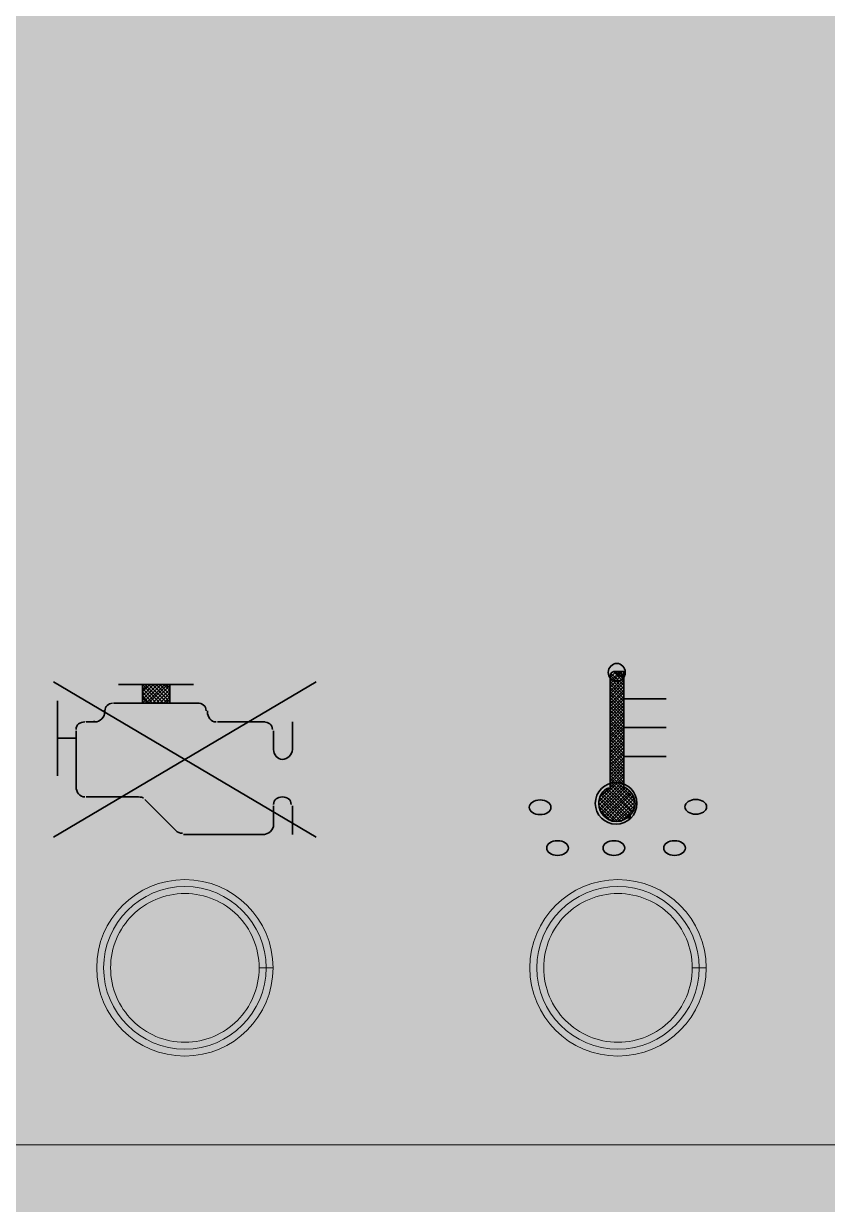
# Model space of a CAD drawing. Header units: millimetres. Extents: x 7 to 220, y 158 to 310.
# Drawn here: x 104.07 to 124.49, y 220.06 to 250.04 of the extents above; entities that cross this region are included whole.
import ezdxf

# ---------------------------------------------------------------- set-up
doc = ezdxf.new("R2010")
doc.units = ezdxf.units.MM
doc.header["$MEASUREMENT"] = 0
doc.layers.add('SI_Base new', color=7, linetype='Continuous', lineweight=0)

# ---------------------------------------------------------------- blocks, each defined once
blk = doc.blocks.new('Block_1')
at = {"layer": 'SI_Base new', "true_color": 0x1d1d1b, "transparency": 33554687}
h = blk.add_hatch(color=250, dxfattribs=at)
h.dxf.hatch_style = 2
edge = h.paths.add_edge_path()
edge.add_spline(control_points=[(110.231, 226.068), (110.231, 226.068), (110.055, 226.068), (110.055, 226.068), (110.055, 225.546), (109.843, 225.076), (109.502, 224.733), (109.16, 224.392), (108.689, 224.18), (108.168, 224.18), (107.646, 224.18), (107.176, 224.392), (106.834, 224.733), (106.492, 225.076), (106.281, 225.546), (106.281, 226.068), (106.281, 226.589), (106.492, 227.06), (106.834, 227.402), (107.176, 227.744), (107.646, 227.955), (108.168, 227.955), (108.689, 227.955), (109.16, 227.744), (109.502, 227.402), (109.843, 227.06), (110.054, 226.589), (110.055, 226.068), (110.055, 226.068), (110.231, 226.068), (110.231, 226.068), (110.231, 226.068), (110.407, 226.068), (110.407, 226.068), (110.407, 227.304), (109.405, 228.307), (108.168, 228.307), (106.931, 228.307), (105.928, 227.304), (105.928, 226.068), (105.928, 224.831), (106.931, 223.828), (108.168, 223.828), (109.405, 223.828), (110.407, 224.831), (110.407, 226.068), (110.407, 226.068), (110.231, 226.068), (110.231, 226.068), (110.231, 226.068), (110.231, 226.068), (110.231, 226.068)], knot_values=[0, 0, 0, 0, 1, 1, 1, 2, 2, 2, 3, 3, 3, 4, 4, 4, 5, 5, 5, 6, 6, 6, 7, 7, 7, 8, 8, 8, 9, 9, 9, 10, 10, 10, 11, 11, 11, 12, 12, 12, 13, 13, 13, 14, 14, 14, 15, 15, 15, 16, 16, 16, 17, 17, 17, 17], degree=3, periodic=0)
at = {"layer": 'SI_Base new', "true_color": 0x3abff0, "transparency": 33554687}
h = blk.add_hatch(color=133, dxfattribs=at)
h.dxf.hatch_style = 2
edge = h.paths.add_edge_path()
edge.add_spline(control_points=[(110.231, 226.068), (110.231, 224.928), (109.307, 224.004), (108.168, 224.004), (107.028, 224.004), (106.105, 224.928), (106.105, 226.068), (106.105, 227.207), (107.028, 228.131), (108.168, 228.131), (109.307, 228.131), (110.231, 227.207), (110.231, 226.068), (110.231, 226.068), (110.231, 226.068), (110.231, 226.068)], knot_values=[0, 0, 0, 0, 1, 1, 1, 2, 2, 2, 3, 3, 3, 4, 4, 4, 5, 5, 5, 5], degree=3, periodic=0)
at = {"layer": 'SI_Base new'}
for points, knots in [([(110.231, 226.068), (110.231, 226.068), (110.055, 226.068), (110.055, 226.068), (110.055, 225.546), (109.843, 225.076), (109.502, 224.733), (109.16, 224.392), (108.689, 224.18), (108.168, 224.18), (107.646, 224.18), (107.176, 224.392), (106.834, 224.733), (106.492, 225.076), (106.281, 225.546), (106.281, 226.068), (106.281, 226.589), (106.492, 227.06), (106.834, 227.402), (107.176, 227.744), (107.646, 227.955), (108.168, 227.955), (108.689, 227.955), (109.16, 227.744), (109.502, 227.402), (109.843, 227.06), (110.054, 226.589), (110.055, 226.068), (110.055, 226.068), (110.231, 226.068), (110.231, 226.068), (110.231, 226.068), (110.407, 226.068), (110.407, 226.068), (110.407, 227.304), (109.405, 228.307), (108.168, 228.307), (106.931, 228.307), (105.928, 227.304), (105.928, 226.068), (105.928, 224.831), (106.931, 223.828), (108.168, 223.828), (109.405, 223.828), (110.407, 224.831), (110.407, 226.068), (110.407, 226.068), (110.231, 226.068), (110.231, 226.068), (110.231, 226.068), (110.231, 226.068), (110.231, 226.068)], [0, 0, 0, 0, 1, 1, 1, 2, 2, 2, 3, 3, 3, 4, 4, 4, 5, 5, 5, 6, 6, 6, 7, 7, 7, 8, 8, 8, 9, 9, 9, 10, 10, 10, 11, 11, 11, 12, 12, 12, 13, 13, 13, 14, 14, 14, 15, 15, 15, 16, 16, 16, 17, 17, 17, 17]), ([(110.231, 226.068), (110.231, 224.928), (109.307, 224.004), (108.168, 224.004), (107.028, 224.004), (106.105, 224.928), (106.105, 226.068), (106.105, 227.207), (107.028, 228.131), (108.168, 228.131), (109.307, 228.131), (110.231, 227.207), (110.231, 226.068), (110.231, 226.068), (110.231, 226.068), (110.231, 226.068)], [0, 0, 0, 0, 1, 1, 1, 2, 2, 2, 3, 3, 3, 4, 4, 4, 5, 5, 5, 5])]:
    blk.add_open_spline(points, degree=3, knots=knots, dxfattribs=at)
blk = doc.blocks.new('Block_2')
at = {"layer": 'SI_Base new', "true_color": 0x1d1d1b, "transparency": 33554687}
h = blk.add_hatch(color=250, dxfattribs=at)
h.dxf.hatch_style = 2
edge = h.paths.add_edge_path()
edge.add_spline(control_points=[(121.231, 226.068), (121.231, 226.068), (121.055, 226.068), (121.055, 226.068), (121.055, 225.546), (120.844, 225.076), (120.502, 224.733), (120.16, 224.392), (119.69, 224.18), (119.168, 224.18), (118.646, 224.18), (118.176, 224.392), (117.834, 224.733), (117.492, 225.076), (117.281, 225.546), (117.281, 226.068), (117.281, 226.589), (117.492, 227.06), (117.834, 227.402), (118.176, 227.744), (118.646, 227.955), (119.168, 227.955), (119.69, 227.955), (120.16, 227.744), (120.502, 227.402), (120.844, 227.06), (121.055, 226.589), (121.055, 226.068), (121.055, 226.068), (121.231, 226.068), (121.231, 226.068), (121.231, 226.068), (121.408, 226.068), (121.408, 226.068), (121.408, 227.304), (120.405, 228.307), (119.168, 228.307), (117.931, 228.307), (116.928, 227.304), (116.928, 226.068), (116.928, 224.831), (117.931, 223.828), (119.168, 223.828), (120.405, 223.828), (121.408, 224.831), (121.408, 226.068), (121.408, 226.068), (121.231, 226.068), (121.231, 226.068), (121.231, 226.068), (121.231, 226.068), (121.231, 226.068)], knot_values=[0, 0, 0, 0, 1, 1, 1, 2, 2, 2, 3, 3, 3, 4, 4, 4, 5, 5, 5, 6, 6, 6, 7, 7, 7, 8, 8, 8, 9, 9, 9, 10, 10, 10, 11, 11, 11, 12, 12, 12, 13, 13, 13, 14, 14, 14, 15, 15, 15, 16, 16, 16, 17, 17, 17, 17], degree=3, periodic=0)
at = {"layer": 'SI_Base new', "true_color": 0x3abff0, "transparency": 33554687}
h = blk.add_hatch(color=133, dxfattribs=at)
h.dxf.hatch_style = 2
edge = h.paths.add_edge_path()
edge.add_spline(control_points=[(121.231, 226.068), (121.231, 224.928), (120.308, 224.004), (119.168, 224.004), (118.029, 224.004), (117.105, 224.928), (117.105, 226.068), (117.105, 227.207), (118.029, 228.131), (119.168, 228.131), (120.308, 228.131), (121.231, 227.207), (121.231, 226.068), (121.231, 226.068), (121.231, 226.068), (121.231, 226.068)], knot_values=[0, 0, 0, 0, 1, 1, 1, 2, 2, 2, 3, 3, 3, 4, 4, 4, 5, 5, 5, 5], degree=3, periodic=0)
at = {"layer": 'SI_Base new'}
for points, knots in [([(121.231, 226.068), (121.231, 226.068), (121.055, 226.068), (121.055, 226.068), (121.055, 225.546), (120.844, 225.076), (120.502, 224.733), (120.16, 224.392), (119.69, 224.18), (119.168, 224.18), (118.646, 224.18), (118.176, 224.392), (117.834, 224.733), (117.492, 225.076), (117.281, 225.546), (117.281, 226.068), (117.281, 226.589), (117.492, 227.06), (117.834, 227.402), (118.176, 227.744), (118.646, 227.955), (119.168, 227.955), (119.69, 227.955), (120.16, 227.744), (120.502, 227.402), (120.844, 227.06), (121.055, 226.589), (121.055, 226.068), (121.055, 226.068), (121.231, 226.068), (121.231, 226.068), (121.231, 226.068), (121.408, 226.068), (121.408, 226.068), (121.408, 227.304), (120.405, 228.307), (119.168, 228.307), (117.931, 228.307), (116.928, 227.304), (116.928, 226.068), (116.928, 224.831), (117.931, 223.828), (119.168, 223.828), (120.405, 223.828), (121.408, 224.831), (121.408, 226.068), (121.408, 226.068), (121.231, 226.068), (121.231, 226.068), (121.231, 226.068), (121.231, 226.068), (121.231, 226.068)], [0, 0, 0, 0, 1, 1, 1, 2, 2, 2, 3, 3, 3, 4, 4, 4, 5, 5, 5, 6, 6, 6, 7, 7, 7, 8, 8, 8, 9, 9, 9, 10, 10, 10, 11, 11, 11, 12, 12, 12, 13, 13, 13, 14, 14, 14, 15, 15, 15, 16, 16, 16, 17, 17, 17, 17]), ([(121.231, 226.068), (121.231, 224.928), (120.308, 224.004), (119.168, 224.004), (118.029, 224.004), (117.105, 224.928), (117.105, 226.068), (117.105, 227.207), (118.029, 228.131), (119.168, 228.131), (120.308, 228.131), (121.231, 227.207), (121.231, 226.068), (121.231, 226.068), (121.231, 226.068), (121.231, 226.068)], [0, 0, 0, 0, 1, 1, 1, 2, 2, 2, 3, 3, 3, 4, 4, 4, 5, 5, 5, 5])]:
    blk.add_open_spline(points, degree=3, knots=knots, dxfattribs=at)
blk = doc.blocks.new('Block_33')
at = {"layer": 'SI_Base new', "color": 254, "lineweight": 35, "true_color": 0xe0e0e0}
for p, q in [((107.565, 233.262), (107.088, 232.786)), ((107.469, 233.262), (107.088, 232.881)), ((107.374, 233.262), (107.088, 232.976)), ((107.279, 233.262), (107.088, 233.072)), ((107.66, 233.262), (107.184, 232.786)), ((107.724, 233.262), (107.247, 232.786)), ((107.787, 233.231), (107.343, 232.786)), ((107.787, 233.136), (107.438, 232.786)), ((107.787, 233.04), (107.533, 232.786)), ((107.787, 232.945), (107.628, 232.786)), ((106.358, 232.786), (108.517, 232.786)), ((105.66, 232.31), (105.882, 232.31)), ((108.993, 232.31), (110.2, 232.31)), ((110.899, 232.31), (110.899, 231.611)), ((105.406, 230.659), (105.406, 232.088)), ((110.422, 232.088), (110.422, 231.611)), ((105.66, 230.405), (106.993, 230.405)), ((107.977, 229.516), (107.152, 230.342)), ((110.422, 229.706), (110.422, 230.182)), ((110.899, 229.452), (110.899, 230.182)), ((108.136, 229.452), (110.2, 229.452))]:
    blk.add_line(p, q, dxfattribs=at)
for points in [[(107.12, 233.231), (107.088, 233.231), (107.088, 233.262), (107.12, 233.262)], [(107.184, 233.167), (107.088, 233.167), (107.088, 233.262), (107.184, 233.262)], [(107.787, 232.786), (107.724, 232.786), (107.724, 232.85), (107.787, 232.85)]]:
    blk.add_lwpolyline(points, close=True, dxfattribs=at)
for points in [[(104.834, 229.389), (104.834, 229.389), (111.502, 233.326), (111.502, 233.326)], [(111.502, 229.389), (111.502, 229.389), (104.834, 233.326), (104.834, 233.326)], [(106.485, 233.262), (106.485, 233.262), (108.39, 233.262), (108.39, 233.262)], [(107.533, 232.786), (107.533, 232.786), (107.088, 233.262), (107.088, 233.262)], [(107.628, 232.786), (107.628, 232.786), (107.152, 233.262), (107.152, 233.262)], [(107.724, 232.786), (107.724, 232.786), (107.247, 233.262), (107.247, 233.262)], [(107.787, 232.818), (107.787, 232.818), (107.343, 233.262), (107.343, 233.262)], [(107.787, 232.913), (107.787, 232.913), (107.438, 233.262), (107.438, 233.262)], [(107.787, 233.008), (107.787, 233.008), (107.533, 233.262), (107.533, 233.262)], [(107.787, 233.104), (107.787, 233.104), (107.628, 233.262), (107.628, 233.262)], [(107.438, 232.786), (107.438, 232.786), (107.088, 233.167), (107.088, 233.167)], [(107.343, 232.786), (107.343, 232.786), (107.088, 233.072), (107.088, 233.072)], [(107.247, 232.786), (107.247, 232.786), (107.088, 232.976), (107.088, 232.976)], [(104.93, 230.944), (104.93, 230.944), (104.93, 232.85), (104.93, 232.85)], [(106.327, 232.786), (106.231, 232.786), (106.136, 232.691), (106.136, 232.596)], [(108.708, 232.596), (108.708, 232.723), (108.612, 232.786), (108.485, 232.786)], [(110.39, 232.119), (110.39, 232.246), (110.295, 232.31), (110.168, 232.31)], [(104.93, 231.897), (104.93, 231.897), (105.406, 231.897), (105.406, 231.897)], [(110.168, 229.452), (110.295, 229.452), (110.422, 229.58), (110.422, 229.706)], [(107.946, 229.548), (107.977, 229.516), (108.041, 229.484), (108.105, 229.484)]]:
    blk.add_open_spline(points, degree=3, dxfattribs=at)
for points, knots in [([(107.088, 232.786), (107.088, 232.786), (107.787, 232.786), (107.787, 232.786), (107.787, 232.786), (107.787, 233.262), (107.787, 233.262), (107.787, 233.262), (107.088, 233.262), (107.088, 233.262), (107.088, 233.262), (107.088, 232.786), (107.088, 232.786)], [0, 0, 0, 0, 1, 1, 1, 2, 2, 2, 3, 3, 3, 4, 4, 4, 4]), ([(107.787, 233.199), (107.787, 233.199), (107.724, 233.199), (107.724, 233.199), (107.724, 233.199), (107.724, 233.262), (107.724, 233.262), (107.724, 233.262), (107.787, 233.262), (107.787, 233.262), (107.787, 233.262), (107.787, 233.199), (107.787, 233.199)], [0, 0, 0, 0, 1, 1, 1, 2, 2, 2, 3, 3, 3, 4, 4, 4, 4]), ([(107.184, 232.786), (107.184, 232.786), (107.088, 232.786), (107.088, 232.786), (107.088, 232.786), (107.088, 232.881), (107.088, 232.881), (107.088, 232.881), (107.184, 232.881), (107.184, 232.881), (107.184, 232.881), (107.184, 232.786), (107.184, 232.786)], [0, 0, 0, 0, 1, 1, 1, 2, 2, 2, 3, 3, 3, 4, 4, 4, 4]), ([(105.628, 232.31), (105.628, 232.31), (105.628, 232.31), (105.628, 232.31), (105.501, 232.31), (105.406, 232.246), (105.406, 232.119)], [0, 0, 0, 0, 1, 1, 1, 2, 2, 2, 2]), ([(105.85, 232.342), (105.85, 232.31), (105.882, 232.31), (105.882, 232.31), (106.009, 232.31), (106.136, 232.437), (106.136, 232.564), (106.136, 232.564), (106.136, 232.596), (106.104, 232.596)], [0, 0, 0, 0, 1, 1, 1, 2, 2, 2, 3, 3, 3, 3]), ([(108.74, 232.596), (108.74, 232.596), (108.74, 232.564), (108.74, 232.564), (108.74, 232.437), (108.835, 232.31), (108.962, 232.31)], [0, 0, 0, 0, 1, 1, 1, 2, 2, 2, 2]), ([(110.422, 231.643), (110.422, 231.643), (110.422, 231.611), (110.422, 231.611), (110.422, 231.484), (110.518, 231.357), (110.644, 231.357), (110.771, 231.357), (110.899, 231.484), (110.899, 231.611)], [0, 0, 0, 0, 1, 1, 1, 2, 2, 2, 3, 3, 3, 3]), ([(105.406, 230.691), (105.406, 230.691), (105.406, 230.659), (105.406, 230.659), (105.406, 230.532), (105.501, 230.405), (105.628, 230.405)], [0, 0, 0, 0, 1, 1, 1, 2, 2, 2, 2]), ([(107.12, 230.373), (107.088, 230.405), (107.057, 230.405), (106.993, 230.405), (106.993, 230.405), (106.961, 230.405), (106.961, 230.405)], [0, 0, 0, 0, 1, 1, 1, 2, 2, 2, 2]), ([(110.867, 230.214), (110.867, 230.342), (110.771, 230.405), (110.644, 230.405), (110.518, 230.405), (110.422, 230.342), (110.422, 230.214)], [0, 0, 0, 0, 1, 1, 1, 2, 2, 2, 2])]:
    blk.add_open_spline(points, degree=3, knots=knots, dxfattribs=at)
blk = doc.blocks.new('Block_35')
at = {"layer": 'SI_Base new', "true_color": 0xe0e0e0, "transparency": 33554687}
h = blk.add_hatch(color=254, dxfattribs=at)
h.dxf.hatch_style = 2
edge = h.paths.add_edge_path()
edge.add_spline(control_points=[(117.467, 230.144), (117.467, 230.041), (117.343, 229.957), (117.191, 229.957), (117.039, 229.957), (116.916, 230.041), (116.916, 230.144), (116.916, 230.248), (117.039, 230.332), (117.191, 230.332), (117.343, 230.332), (117.467, 230.248), (117.467, 230.144)], knot_values=[0, 0, 0, 0, 1, 1, 1, 2, 2, 2, 3, 3, 3, 4, 4, 4, 4], degree=3, periodic=0)
edge.add_line((117.467, 230.144), (117.467, 230.144))
h = blk.add_hatch(color=254, dxfattribs=at)
h.dxf.hatch_style = 2
edge = h.paths.add_edge_path()
edge.add_spline(control_points=[(121.42, 230.155), (121.42, 230.052), (121.297, 229.968), (121.145, 229.968), (120.992, 229.968), (120.869, 230.052), (120.869, 230.155), (120.869, 230.259), (120.992, 230.343), (121.145, 230.343), (121.297, 230.343), (121.42, 230.259), (121.42, 230.155)], knot_values=[0, 0, 0, 0, 1, 1, 1, 2, 2, 2, 3, 3, 3, 4, 4, 4, 4], degree=3, periodic=0)
edge.add_line((121.42, 230.155), (121.42, 230.155))
h = blk.add_hatch(color=254, dxfattribs=at)
h.dxf.hatch_style = 2
edge = h.paths.add_edge_path()
edge.add_spline(control_points=[(117.908, 229.108), (117.908, 229.005), (117.784, 228.921), (117.632, 228.921), (117.48, 228.921), (117.357, 229.005), (117.357, 229.108), (117.357, 229.211), (117.48, 229.295), (117.632, 229.295), (117.784, 229.295), (117.908, 229.211), (117.908, 229.108)], knot_values=[0, 0, 0, 0, 1, 1, 1, 2, 2, 2, 3, 3, 3, 4, 4, 4, 4], degree=3, periodic=0)
edge.add_line((117.908, 229.108), (117.908, 229.108))
h = blk.add_hatch(color=254, dxfattribs=at)
h.dxf.hatch_style = 2
edge = h.paths.add_edge_path()
edge.add_spline(control_points=[(119.341, 229.108), (119.341, 229.005), (119.217, 228.921), (119.065, 228.921), (118.913, 228.921), (118.79, 229.005), (118.79, 229.108), (118.79, 229.211), (118.913, 229.295), (119.065, 229.295), (119.217, 229.295), (119.341, 229.211), (119.341, 229.108)], knot_values=[0, 0, 0, 0, 1, 1, 1, 2, 2, 2, 3, 3, 3, 4, 4, 4, 4], degree=3, periodic=0)
edge.add_line((119.341, 229.108), (119.341, 229.108))
h = blk.add_hatch(color=254, dxfattribs=at)
h.dxf.hatch_style = 2
edge = h.paths.add_edge_path()
edge.add_spline(control_points=[(120.88, 229.108), (120.88, 229.005), (120.757, 228.921), (120.604, 228.921), (120.452, 228.921), (120.329, 229.005), (120.329, 229.108), (120.329, 229.211), (120.452, 229.295), (120.604, 229.295), (120.757, 229.295), (120.88, 229.211), (120.88, 229.108)], knot_values=[0, 0, 0, 0, 1, 1, 1, 2, 2, 2, 3, 3, 3, 4, 4, 4, 4], degree=3, periodic=0)
edge.add_line((120.88, 229.108), (120.88, 229.108))
at = {"layer": 'SI_Base new', "color": 254, "lineweight": 35, "true_color": 0xe0e0e0}
for p, q in [((119.316, 233.245), (118.998, 233.53)), ((119.316, 233.308), (119.061, 233.594)), ((119.316, 233.404), (119.093, 233.594)), ((119.316, 233.149), (118.966, 233.499)), ((119.316, 233.054), (118.966, 233.435)), ((118.966, 233.435), (118.966, 230.641)), ((119.316, 232.991), (118.966, 233.34)), ((119.316, 232.895), (118.966, 233.276)), ((119.316, 233.435), (119.316, 230.641)), ((119.316, 232.832), (118.966, 233.181)), ((119.316, 232.737), (118.966, 233.086)), ((119.316, 232.642), (118.966, 233.023)), ((119.316, 232.578), (118.966, 232.927)), ((119.316, 232.483), (118.966, 232.864)), ((119.316, 232.419), (118.966, 232.768)), ((119.316, 232.324), (118.966, 232.705)), ((119.316, 232.26), (118.966, 232.61)), ((119.316, 232.895), (120.395, 232.895)), ((119.316, 232.165), (118.966, 232.514)), ((119.316, 232.07), (118.966, 232.451)), ((119.316, 232.006), (118.966, 232.356)), ((119.316, 231.911), (118.966, 232.292)), ((119.316, 231.848), (118.966, 232.197)), ((119.316, 231.753), (118.966, 232.102)), ((119.316, 231.689), (118.966, 232.038)), ((119.316, 232.165), (120.395, 232.165)), ((119.316, 231.594), (118.966, 231.943)), ((119.316, 231.498), (118.966, 231.879)), ((119.316, 231.435), (118.966, 231.784)), ((119.316, 231.435), (120.395, 231.435)), ((119.411, 230.61), (118.776, 229.974)), ((119.442, 230.546), (118.807, 229.911)), ((119.474, 230.514), (118.839, 229.879)), ((119.506, 230.482), (118.903, 229.848)), ((119.538, 230.419), (118.966, 229.816)), ((119.569, 230.355), (118.998, 229.784)), ((119.601, 230.292), (119.093, 229.784)), ((119.601, 230.197), (119.157, 229.784)), ((119.569, 230.101), (119.252, 229.784))]:
    blk.add_line(p, q, dxfattribs=at)
for points in [[(119.316, 233.499), (119.188, 233.499), (119.188, 233.594), (119.316, 233.594)], [(119.474, 229.879), (119.411, 229.879), (119.411, 229.943), (119.474, 229.943)]]:
    blk.add_lwpolyline(points, close=True, dxfattribs=at)
blk.add_circle((119.121, 230.243), 0.529, dxfattribs=at)
for points, knots in [([(119.352, 233.567), (119.352, 233.442), (119.256, 233.341), (119.137, 233.341), (119.018, 233.341), (118.922, 233.442), (118.922, 233.567), (118.922, 233.692), (119.018, 233.794), (119.137, 233.794), (119.256, 233.794), (119.352, 233.692), (119.352, 233.567)], [0, 0, 0, 0, 1, 1, 1, 2, 2, 2, 3, 3, 3, 4, 4, 4, 4]), ([(119.284, 233.467), (119.284, 233.562), (119.22, 233.594), (119.125, 233.594), (119.03, 233.594), (118.966, 233.562), (118.966, 233.467)], [0, 0, 0, 0, 1, 1, 1, 2, 2, 2, 2]), ([(119.316, 230.991), (119.316, 230.991), (118.966, 230.641), (118.966, 230.641), (118.966, 230.641), (118.712, 230.419), (118.712, 230.419)], [0, 0, 0, 0, 1, 1, 1, 2, 2, 2, 2]), ([(118.935, 230.641), (118.776, 230.578), (118.68, 230.419), (118.68, 230.229), (118.68, 230.006), (118.871, 229.784), (119.125, 229.784), (119.379, 229.784), (119.601, 230.006), (119.601, 230.229), (119.601, 230.419), (119.474, 230.61), (119.284, 230.673)], [0, 0, 0, 0, 1, 1, 1, 2, 2, 2, 3, 3, 3, 4, 4, 4, 4]), ([(117.467, 230.144), (117.467, 230.041), (117.343, 229.957), (117.191, 229.957), (117.039, 229.957), (116.916, 230.041), (116.916, 230.144), (116.916, 230.248), (117.039, 230.332), (117.191, 230.332), (117.343, 230.332), (117.467, 230.248), (117.467, 230.144)], [0, 0, 0, 0, 1, 1, 1, 2, 2, 2, 3, 3, 3, 4, 4, 4, 4]), ([(121.42, 230.155), (121.42, 230.052), (121.297, 229.968), (121.145, 229.968), (120.992, 229.968), (120.869, 230.052), (120.869, 230.155), (120.869, 230.259), (120.992, 230.343), (121.145, 230.343), (121.297, 230.343), (121.42, 230.259), (121.42, 230.155)], [0, 0, 0, 0, 1, 1, 1, 2, 2, 2, 3, 3, 3, 4, 4, 4, 4]), ([(117.908, 229.108), (117.908, 229.005), (117.784, 228.921), (117.632, 228.921), (117.48, 228.921), (117.357, 229.005), (117.357, 229.108), (117.357, 229.211), (117.48, 229.295), (117.632, 229.295), (117.784, 229.295), (117.908, 229.211), (117.908, 229.108)], [0, 0, 0, 0, 1, 1, 1, 2, 2, 2, 3, 3, 3, 4, 4, 4, 4]), ([(119.341, 229.108), (119.341, 229.005), (119.217, 228.921), (119.065, 228.921), (118.913, 228.921), (118.79, 229.005), (118.79, 229.108), (118.79, 229.211), (118.913, 229.295), (119.065, 229.295), (119.217, 229.295), (119.341, 229.211), (119.341, 229.108)], [0, 0, 0, 0, 1, 1, 1, 2, 2, 2, 3, 3, 3, 4, 4, 4, 4]), ([(120.88, 229.108), (120.88, 229.005), (120.757, 228.921), (120.604, 228.921), (120.452, 228.921), (120.329, 229.005), (120.329, 229.108), (120.329, 229.211), (120.452, 229.295), (120.604, 229.295), (120.757, 229.295), (120.88, 229.211), (120.88, 229.108)], [0, 0, 0, 0, 1, 1, 1, 2, 2, 2, 3, 3, 3, 4, 4, 4, 4])]:
    blk.add_open_spline(points, degree=3, knots=knots, dxfattribs=at)
for points in [[(119.125, 233.594), (119.125, 233.594), (118.966, 233.435), (118.966, 233.435)], [(119.22, 233.594), (119.22, 233.594), (118.966, 233.34), (118.966, 233.34)], [(119.252, 233.562), (119.252, 233.562), (118.966, 233.276), (118.966, 233.276)], [(119.284, 233.53), (119.284, 233.53), (118.966, 233.181), (118.966, 233.181)], [(119.316, 233.467), (119.316, 233.467), (118.966, 233.086), (118.966, 233.086)], [(119.316, 233.372), (119.316, 233.372), (118.966, 233.023), (118.966, 233.023)], [(119.316, 233.308), (119.316, 233.308), (118.966, 232.927), (118.966, 232.927)], [(119.316, 233.213), (119.316, 233.213), (118.966, 232.864), (118.966, 232.864)], [(119.316, 233.118), (119.316, 233.118), (118.966, 232.768), (118.966, 232.768)], [(119.316, 233.054), (119.316, 233.054), (118.966, 232.705), (118.966, 232.705)], [(119.316, 232.959), (119.316, 232.959), (118.966, 232.61), (118.966, 232.61)], [(119.316, 232.895), (119.316, 232.895), (118.966, 232.514), (118.966, 232.514)], [(119.316, 232.8), (119.316, 232.8), (118.966, 232.451), (118.966, 232.451)], [(119.316, 232.737), (119.316, 232.737), (118.966, 232.356), (118.966, 232.356)], [(119.316, 232.642), (119.316, 232.642), (118.966, 232.292), (118.966, 232.292)], [(119.316, 232.546), (119.316, 232.546), (118.966, 232.197), (118.966, 232.197)], [(119.316, 232.483), (119.316, 232.483), (118.966, 232.102), (118.966, 232.102)], [(119.316, 232.387), (119.316, 232.387), (118.966, 232.038), (118.966, 232.038)], [(119.316, 232.324), (119.316, 232.324), (118.966, 231.943), (118.966, 231.943)], [(119.316, 232.229), (119.316, 232.229), (118.966, 231.879), (118.966, 231.879)], [(119.316, 232.165), (119.316, 232.165), (118.966, 231.784), (118.966, 231.784)], [(119.316, 232.07), (119.316, 232.07), (118.966, 231.721), (118.966, 231.721)], [(119.316, 231.975), (119.316, 231.975), (118.966, 231.625), (118.966, 231.625)], [(119.316, 231.911), (119.316, 231.911), (118.966, 231.53), (118.966, 231.53)], [(119.316, 231.816), (119.316, 231.816), (118.966, 231.467), (118.966, 231.467)], [(119.316, 231.752), (119.316, 231.752), (118.966, 231.372), (118.966, 231.372)], [(119.316, 231.34), (119.316, 231.34), (118.966, 231.721), (118.966, 231.721)], [(119.316, 231.657), (119.316, 231.657), (118.966, 231.308), (118.966, 231.308)], [(119.316, 231.276), (119.316, 231.276), (118.966, 231.625), (118.966, 231.625)], [(119.316, 231.562), (119.316, 231.562), (118.966, 231.213), (118.966, 231.213)], [(119.316, 231.181), (119.316, 231.181), (118.966, 231.53), (118.966, 231.53)], [(119.316, 231.498), (119.316, 231.498), (118.966, 231.149), (118.966, 231.149)], [(119.316, 231.086), (119.316, 231.086), (118.966, 231.467), (118.966, 231.467)], [(119.316, 231.403), (119.316, 231.403), (118.966, 231.054), (118.966, 231.054)], [(119.316, 231.022), (119.316, 231.022), (118.966, 231.372), (118.966, 231.372)], [(119.316, 231.34), (119.316, 231.34), (118.966, 230.959), (118.966, 230.959)], [(119.316, 230.927), (119.316, 230.927), (118.966, 231.308), (118.966, 231.308)], [(119.316, 231.244), (119.316, 231.244), (118.966, 230.895), (118.966, 230.895)], [(119.316, 230.864), (119.316, 230.864), (118.966, 231.213), (118.966, 231.213)], [(119.316, 231.181), (119.316, 231.181), (118.966, 230.8), (118.966, 230.8)], [(119.316, 230.768), (119.316, 230.768), (118.966, 231.149), (118.966, 231.149)], [(119.316, 230.927), (119.316, 230.927), (118.68, 230.292), (118.68, 230.292)], [(119.316, 230.832), (119.316, 230.832), (118.68, 230.197), (118.68, 230.197)], [(119.316, 231.086), (119.316, 231.086), (118.966, 230.736), (118.966, 230.736)], [(119.316, 230.705), (119.316, 230.705), (118.966, 231.054), (118.966, 231.054)], [(119.569, 230.355), (119.569, 230.355), (118.966, 230.959), (118.966, 230.959)], [(119.601, 230.26), (119.601, 230.26), (118.966, 230.895), (118.966, 230.895)], [(119.316, 230.768), (119.316, 230.768), (118.712, 230.133), (118.712, 230.133)], [(119.316, 230.673), (119.316, 230.673), (118.712, 230.07), (118.712, 230.07)], [(119.347, 230.641), (119.347, 230.641), (118.744, 230.006), (118.744, 230.006)], [(119.442, 229.911), (119.442, 229.911), (118.807, 230.546), (118.807, 230.546)], [(119.506, 229.943), (119.506, 229.943), (118.871, 230.578), (118.871, 230.578)], [(119.538, 230.006), (119.538, 230.006), (118.903, 230.61), (118.903, 230.61)], [(119.601, 230.165), (119.601, 230.165), (118.966, 230.8), (118.966, 230.8)], [(119.569, 230.101), (119.569, 230.101), (118.966, 230.736), (118.966, 230.736)], [(119.538, 230.038), (119.538, 230.038), (118.966, 230.641), (118.966, 230.641)], [(119.157, 229.784), (119.157, 229.784), (118.68, 230.26), (118.68, 230.26)], [(119.316, 229.816), (119.316, 229.816), (118.712, 230.387), (118.712, 230.387)], [(119.252, 229.784), (119.252, 229.784), (118.712, 230.324), (118.712, 230.324)], [(119.347, 229.848), (119.347, 229.848), (118.744, 230.45), (118.744, 230.45)], [(119.411, 229.879), (119.411, 229.879), (118.776, 230.482), (118.776, 230.482)], [(119.093, 229.784), (119.093, 229.784), (118.68, 230.165), (118.68, 230.165)], [(118.966, 229.816), (118.966, 229.816), (118.712, 230.07), (118.712, 230.07)]]:
    blk.add_open_spline(points, degree=3, dxfattribs=at)
at = {"layer": 'SI_Base new'}
for points in [[(117.467, 230.144), (117.467, 230.041), (117.343, 229.957), (117.191, 229.957), (117.039, 229.957), (116.916, 230.041), (116.916, 230.144), (116.916, 230.248), (117.039, 230.332), (117.191, 230.332), (117.343, 230.332), (117.467, 230.248), (117.467, 230.144)], [(121.42, 230.155), (121.42, 230.052), (121.297, 229.968), (121.145, 229.968), (120.992, 229.968), (120.869, 230.052), (120.869, 230.155), (120.869, 230.259), (120.992, 230.343), (121.145, 230.343), (121.297, 230.343), (121.42, 230.259), (121.42, 230.155)], [(117.908, 229.108), (117.908, 229.005), (117.784, 228.921), (117.632, 228.921), (117.48, 228.921), (117.357, 229.005), (117.357, 229.108), (117.357, 229.211), (117.48, 229.295), (117.632, 229.295), (117.784, 229.295), (117.908, 229.211), (117.908, 229.108)], [(119.341, 229.108), (119.341, 229.005), (119.217, 228.921), (119.065, 228.921), (118.913, 228.921), (118.79, 229.005), (118.79, 229.108), (118.79, 229.211), (118.913, 229.295), (119.065, 229.295), (119.217, 229.295), (119.341, 229.211), (119.341, 229.108)], [(120.88, 229.108), (120.88, 229.005), (120.757, 228.921), (120.604, 228.921), (120.452, 228.921), (120.329, 229.005), (120.329, 229.108), (120.329, 229.211), (120.452, 229.295), (120.604, 229.295), (120.757, 229.295), (120.88, 229.211), (120.88, 229.108)]]:
    blk.add_open_spline(points, degree=3, knots=[0, 0, 0, 0, 1, 1, 1, 2, 2, 2, 3, 3, 3, 4, 4, 4, 4], dxfattribs=at)

msp = doc.modelspace()

# ---------------------------------------------------------------- hatches: boundary and pattern name
at = {"layer": 'SI_Base new', "true_color": 0x1d252c, "transparency": 33554687}
h = msp.add_hatch(color=250, dxfattribs=at)
h.dxf.hatch_style = 2
edge = h.paths.add_edge_path()
edge.add_spline(control_points=[(215.166, 158.432), (215.166, 158.432), (12.166, 158.432), (12.166, 158.432), (9.405, 158.432), (7.166, 160.671), (7.166, 163.432), (7.166, 163.432), (7.166, 304.632), (7.166, 304.632), (7.166, 307.394), (9.405, 309.632), (12.166, 309.632), (12.166, 309.632), (215.166, 309.632), (215.166, 309.632), (217.928, 309.632), (220.166, 307.394), (220.166, 304.632), (220.166, 304.632), (220.166, 163.432), (220.166, 163.432), (220.166, 160.671), (217.928, 158.432), (215.166, 158.432)], knot_values=[0, 0, 0, 0, 1, 1, 1, 2, 2, 2, 3, 3, 3, 4, 4, 4, 5, 5, 5, 6, 6, 6, 7, 7, 7, 8, 8, 8, 8], degree=3, periodic=0)
at = {"layer": 'SI_Base new', "true_color": 0x000000, "transparency": 33554687}
h = msp.add_hatch(color=18, dxfattribs=at)
h.dxf.hatch_style = 2
edge = h.paths.add_edge_path()
edge.add_spline(control_points=[(154.29, 221.575), (154.29, 221.575), (73.625, 221.575), (73.625, 221.575), (71.416, 221.575), (69.625, 223.366), (69.625, 225.575), (69.625, 225.575), (69.625, 296.362), (69.625, 296.362), (69.625, 298.561), (71.425, 300.361), (73.625, 300.361), (73.625, 300.361), (154.29, 300.361), (154.29, 300.361), (156.499, 300.361), (158.29, 298.571), (158.29, 296.362), (158.29, 296.362), (158.29, 225.575), (158.29, 225.575), (158.29, 223.375), (156.49, 221.575), (154.29, 221.575), (154.29, 221.575), (154.29, 221.575), (154.29, 221.575)], knot_values=[0, 0, 0, 0, 1, 1, 1, 2, 2, 2, 3, 3, 3, 4, 4, 4, 5, 5, 5, 6, 6, 6, 7, 7, 7, 8, 8, 8, 9, 9, 9, 9], degree=3, periodic=0)

# ---------------------------------------------------------------- linework, layer by layer
at = {"layer": 'SI_Base new'}
for points, knots in [([(215.166, 158.432), (215.166, 158.432), (12.166, 158.432), (12.166, 158.432), (9.405, 158.432), (7.166, 160.671), (7.166, 163.432), (7.166, 163.432), (7.166, 304.632), (7.166, 304.632), (7.166, 307.394), (9.405, 309.632), (12.166, 309.632), (12.166, 309.632), (215.166, 309.632), (215.166, 309.632), (217.928, 309.632), (220.166, 307.394), (220.166, 304.632), (220.166, 304.632), (220.166, 163.432), (220.166, 163.432), (220.166, 160.671), (217.928, 158.432), (215.166, 158.432)], [0, 0, 0, 0, 1, 1, 1, 2, 2, 2, 3, 3, 3, 4, 4, 4, 5, 5, 5, 6, 6, 6, 7, 7, 7, 8, 8, 8, 8]), ([(154.29, 221.575), (154.29, 221.575), (73.625, 221.575), (73.625, 221.575), (71.416, 221.575), (69.625, 223.366), (69.625, 225.575), (69.625, 225.575), (69.625, 296.362), (69.625, 296.362), (69.625, 298.561), (71.425, 300.361), (73.625, 300.361), (73.625, 300.361), (154.29, 300.361), (154.29, 300.361), (156.499, 300.361), (158.29, 298.571), (158.29, 296.362), (158.29, 296.362), (158.29, 225.575), (158.29, 225.575), (158.29, 223.375), (156.49, 221.575), (154.29, 221.575), (154.29, 221.575), (154.29, 221.575), (154.29, 221.575)], [0, 0, 0, 0, 1, 1, 1, 2, 2, 2, 3, 3, 3, 4, 4, 4, 5, 5, 5, 6, 6, 6, 7, 7, 7, 8, 8, 8, 9, 9, 9, 9])]:
    msp.add_open_spline(points, degree=3, knots=knots, dxfattribs=at)

# ---------------------------------------------------------------- block references
for name in ['Block_35', 'Block_33', 'Block_1', 'Block_2']:
    msp.add_blockref(name, (0, 0), dxfattribs=at)

doc.saveas('drawing.dxf')
